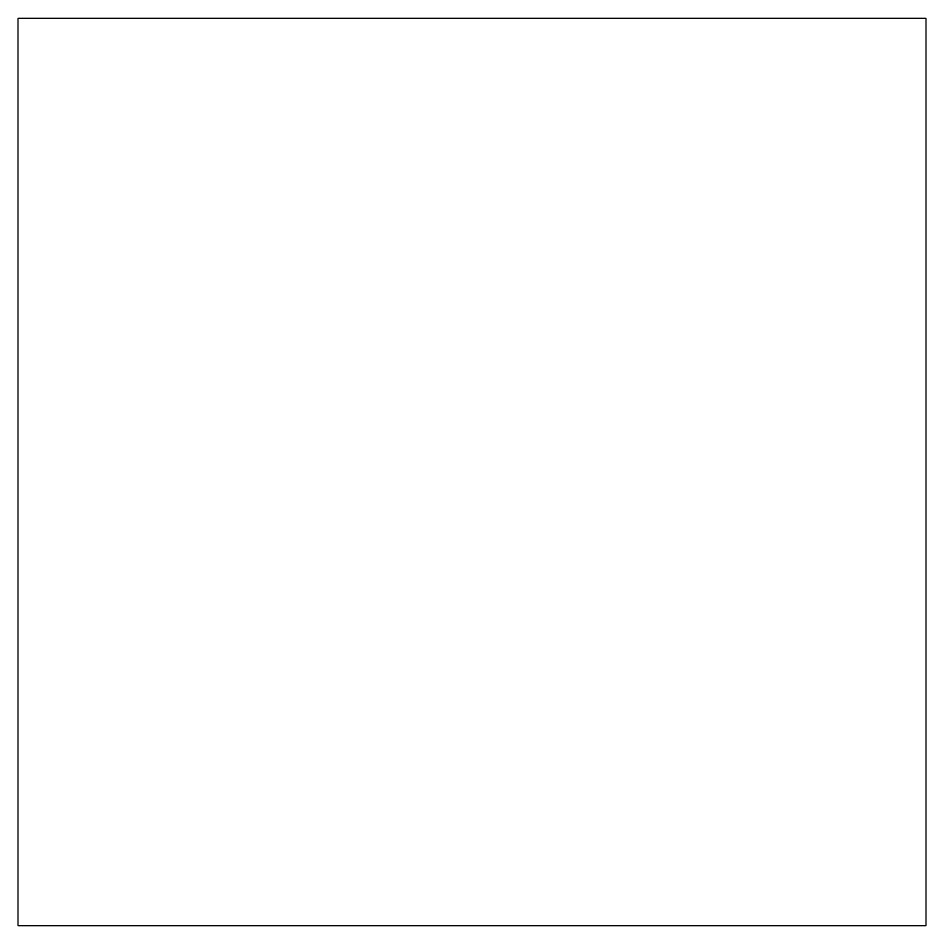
# Model space of a CAD drawing. Header units: metres. Extents: x -1007112 to -1006386, y 7033733 to 7034460.
import ezdxf

# ---------------------------------------------------------------- set-up
doc = ezdxf.new("R2010")
doc.units = ezdxf.units.M
picture_1 = doc.add_image_def('image1.png', size_in_pixel=(2432, 2432))

msp = doc.modelspace()

# ---------------------------------------------------------------- pictures from other files: only their frames are drawn
image = msp.add_image(picture_1, insert=(-1007112.24, 7033733.46), size_in_units=(726.15, 726.15))

doc.saveas('drawing.dxf')
